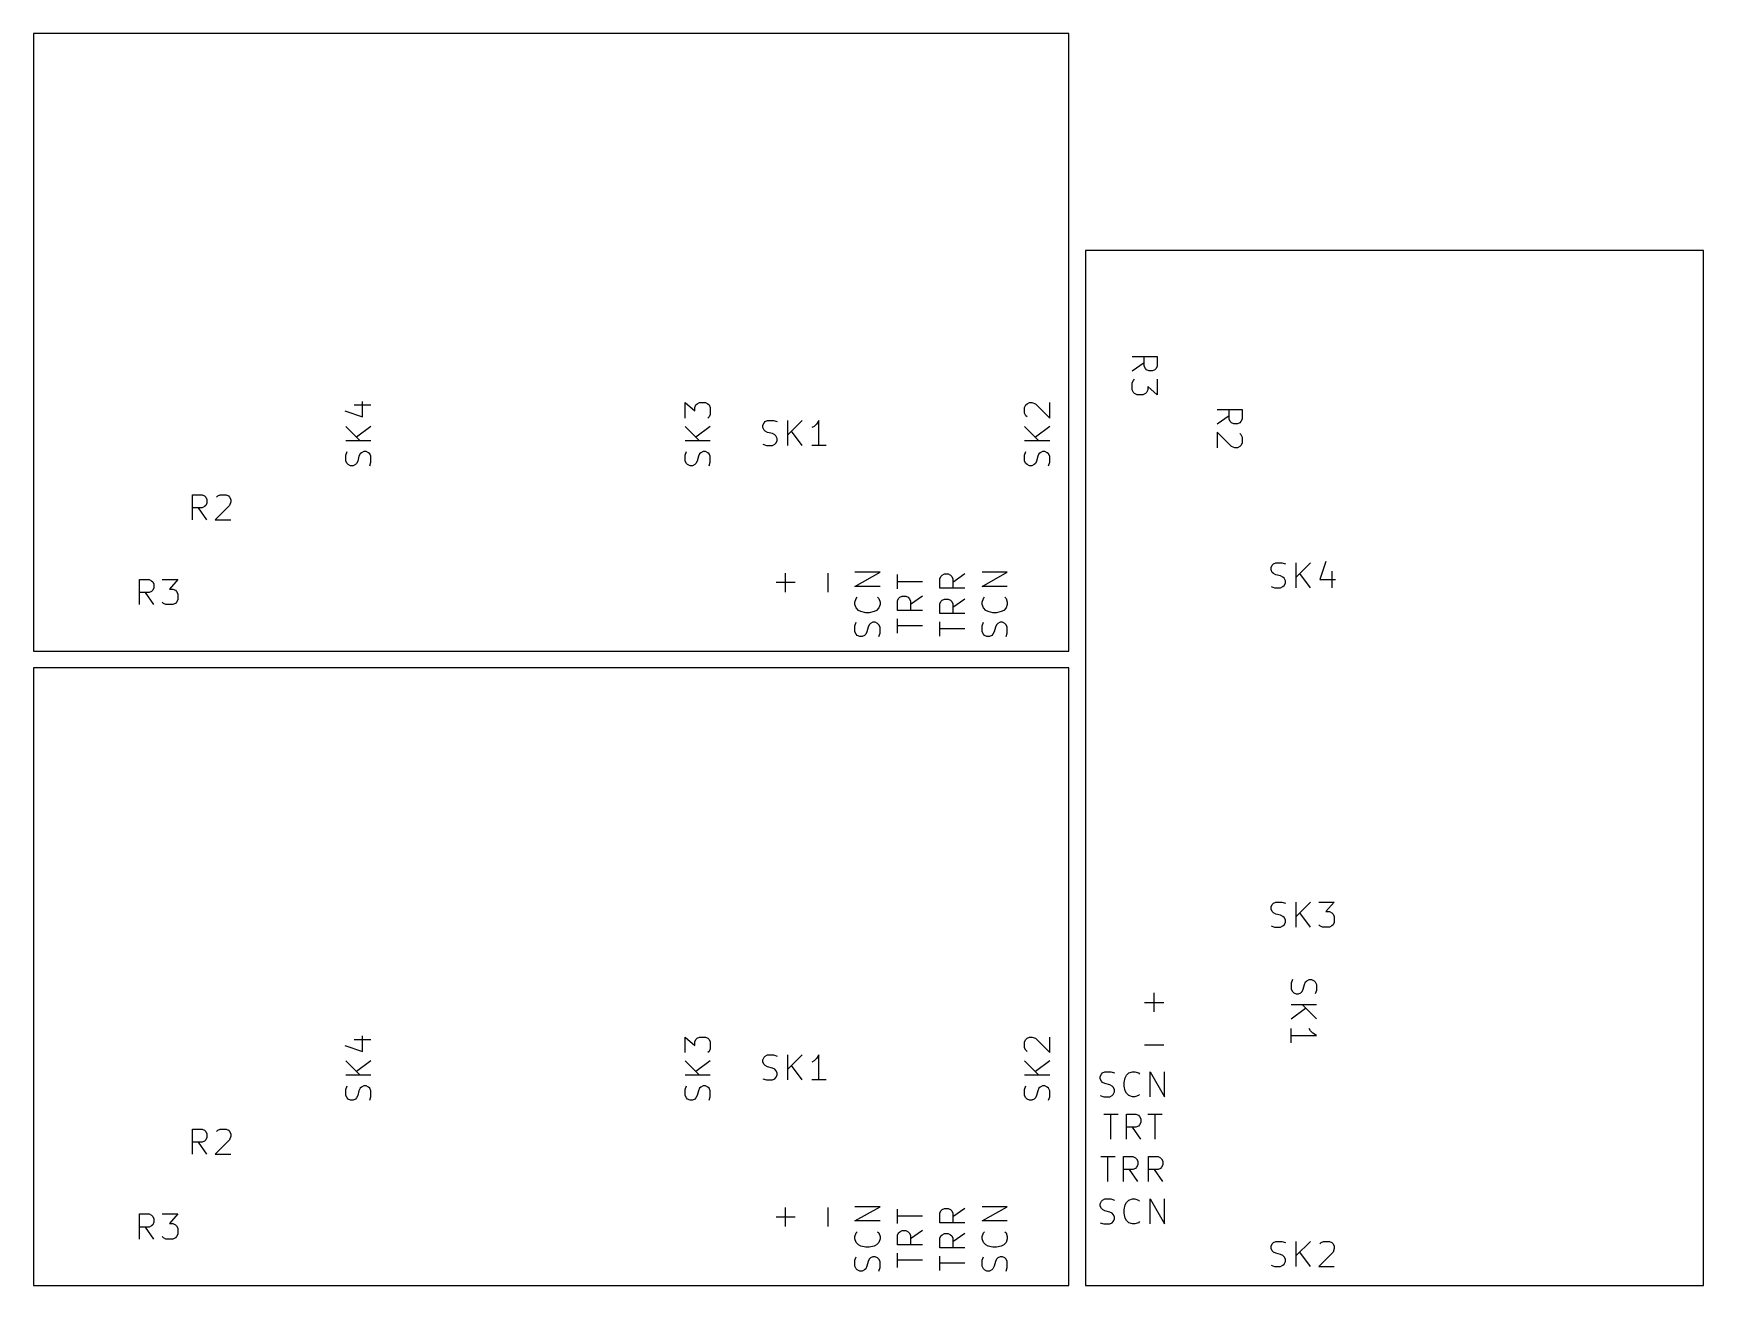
# Model space of a CAD drawing. Extents: x 0 to 100, y 0 to 151.
# Drawn here: x 0 to 100, y 0 to 75 of the extents above; entities that cross this region are included whole.
import ezdxf

# ---------------------------------------------------------------- set-up
doc = ezdxf.new("R2010")
doc.units = 0
doc.layers.add('BLACK', color=7, linetype='Continuous')

msp = doc.modelspace()

# ---------------------------------------------------------------- linework, layer by layer
at = {"layer": 'BLACK', "linetype": 'Continuous'}
for p, q in [((62, 75), (0, 75)), ((0, 75), (0, 38)), ((62, 38), (62, 75)), ((63, 62), (63, 0)), ((100, 62), (63, 62)), ((100, 0), (100, 62)), ((65.7914, 55.642), (67.2914, 55.642)), ((65.7914, 54.785), (66.5057, 55.285)), ((66.5057, 55.071), (66.5057, 55.642)), ((66.5771, 54.928), (66.5057, 55.071)), ((67.2914, 55.071), (67.22, 54.928)), ((67.2914, 55.642), (67.2914, 55.071)), ((65.7914, 54.071), (65.8629, 54.214)), ((65.7914, 53.642), (65.7914, 54.071)), ((65.8629, 54.214), (65.9343, 54.285)), ((66.6486, 54.856), (66.5771, 54.928)), ((66.7914, 54.785), (66.6486, 54.856)), ((67.0057, 54.785), (66.7914, 54.785)), ((67.1486, 54.856), (67.0057, 54.785)), ((67.22, 54.928), (67.1486, 54.856)), ((67.2914, 54.285), (67.2914, 53.356)), ((65.8629, 53.499), (65.7914, 53.642)), ((65.9343, 53.428), (65.8629, 53.499)), ((66.0771, 53.356), (65.9343, 53.428)), ((66.4343, 53.356), (66.0771, 53.356)), ((66.5771, 53.428), (66.4343, 53.356)), ((66.6486, 53.499), (66.5771, 53.428)), ((66.72, 53.642), (66.6486, 53.499)), ((67.2914, 53.356), (66.72, 53.856)), ((66.72, 53.856), (66.72, 53.642)), ((18.6371, 52.388), (19.7086, 52.031)), ((19.2086, 52.745), (20.2086, 52.745)), ((19.7086, 52.031), (19.7086, 52.959)), ((39.0286, 51.959), (39.0286, 52.888)), ((39.0286, 52.888), (39.6, 52.388)), ((39.6, 52.602), (39.6714, 52.745)), ((39.6, 52.388), (39.6, 52.602)), ((39.6714, 52.745), (39.7429, 52.816)), ((39.7429, 52.816), (39.8857, 52.888)), ((39.8857, 52.888), (40.2429, 52.888)), ((40.2429, 52.888), (40.3857, 52.816)), ((40.3857, 52.816), (40.4571, 52.745)), ((40.4571, 52.031), (40.3857, 51.959)), ((40.4571, 52.745), (40.5286, 52.602)), ((40.5286, 52.174), (40.4571, 52.031)), ((40.5286, 52.602), (40.5286, 52.174)), ((59.3486, 52.602), (59.42, 52.745)), ((59.3486, 52.245), (59.3486, 52.602)), ((59.42, 52.102), (59.3486, 52.245)), ((59.42, 52.745), (59.4914, 52.816)), ((59.4914, 52.031), (59.42, 52.102)), ((59.4914, 52.816), (59.6343, 52.888)), ((59.6343, 52.888), (59.7771, 52.888)), ((59.7771, 52.888), (59.9914, 52.816)), ((59.9914, 52.816), (60.8486, 51.959)), ((60.8486, 51.959), (60.8486, 52.888)), ((70.871, 52.467), (72.371, 52.467)), ((70.871, 51.61), (71.586, 52.11)), ((71.586, 51.896), (71.586, 52.467)), ((72.371, 52.467), (72.371, 51.896)), ((18.7086, 51.459), (19.5657, 50.602)), ((20.2086, 51.459), (19.3514, 50.816)), ((39.0286, 51.459), (39.8857, 50.602)), ((40.5286, 51.459), (39.6714, 50.816)), ((43.6721, 51.531), (43.7436, 51.674)), ((43.6721, 51.388), (43.6721, 51.531)), ((43.7436, 51.245), (43.6721, 51.388)), ((43.7436, 51.674), (43.815, 51.745)), ((43.815, 51.174), (43.7436, 51.245)), ((43.815, 51.745), (43.9579, 51.816)), ((43.9579, 51.102), (43.815, 51.174)), ((43.9579, 51.816), (44.315, 51.816)), ((44.2436, 51.031), (43.9579, 51.102)), ((44.3864, 50.959), (44.2436, 51.031)), ((44.315, 51.816), (44.5293, 51.745)), ((45.1721, 50.316), (45.1721, 51.816)), ((46.0293, 51.816), (45.1721, 50.959)), ((46.0293, 50.316), (45.3864, 51.174)), ((46.7436, 51.459), (46.6007, 51.388)), ((46.8864, 51.602), (46.7436, 51.459)), ((47.0293, 51.816), (46.8864, 51.602)), ((47.0293, 50.316), (47.0293, 51.816)), ((59.3486, 51.459), (60.2057, 50.602)), ((60.8486, 51.459), (59.9914, 50.816)), ((71.729, 50.253), (70.871, 51.11)), ((70.871, 51.11), (70.871, 50.181)), ((71.657, 51.753), (71.586, 51.896)), ((71.729, 51.681), (71.657, 51.753)), ((71.871, 51.61), (71.729, 51.681)), ((72.086, 51.61), (71.871, 51.61)), ((72.229, 51.681), (72.086, 51.61)), ((72.3, 51.753), (72.229, 51.681)), ((72.229, 51.039), (72.3, 50.967)), ((72.371, 51.896), (72.3, 51.753)), ((20.2086, 50.602), (18.7086, 50.602)), ((40.5286, 50.602), (39.0286, 50.602)), ((43.6721, 50.388), (43.8864, 50.316)), ((43.8864, 50.316), (44.2436, 50.316)), ((44.2436, 50.316), (44.3864, 50.388)), ((44.4579, 50.888), (44.3864, 50.959)), ((44.3864, 50.388), (44.4579, 50.459)), ((44.5293, 50.745), (44.4579, 50.888)), ((44.4579, 50.459), (44.5293, 50.602)), ((44.5293, 50.602), (44.5293, 50.745)), ((47.4579, 50.316), (46.6007, 50.316)), ((60.8486, 50.602), (59.3486, 50.602)), ((71.943, 50.181), (71.729, 50.253)), ((72.086, 50.181), (71.943, 50.181)), ((72.229, 50.253), (72.086, 50.181)), ((72.3, 50.324), (72.229, 50.253)), ((72.3, 50.967), (72.371, 50.824)), ((72.371, 50.467), (72.3, 50.324)), ((72.371, 50.824), (72.371, 50.467)), ((18.7086, 49.745), (18.78, 49.959)), ((18.7086, 49.388), (18.7086, 49.745)), ((18.78, 49.245), (18.7086, 49.388)), ((18.8514, 49.174), (18.78, 49.245)), ((18.9943, 49.102), (18.8514, 49.174)), ((19.1371, 49.102), (18.9943, 49.102)), ((19.28, 49.174), (19.1371, 49.102)), ((19.3514, 49.245), (19.28, 49.174)), ((19.4229, 49.388), (19.3514, 49.245)), ((19.4943, 49.674), (19.4229, 49.388)), ((19.5657, 49.816), (19.4943, 49.674)), ((19.6371, 49.888), (19.5657, 49.816)), ((19.78, 49.959), (19.6371, 49.888)), ((19.9229, 49.959), (19.78, 49.959)), ((20.0657, 49.888), (19.9229, 49.959)), ((20.1371, 49.816), (20.0657, 49.888)), ((20.2086, 49.674), (20.1371, 49.816)), ((20.1371, 49.102), (20.2086, 49.316)), ((20.2086, 49.316), (20.2086, 49.674)), ((39.0286, 49.745), (39.1, 49.959)), ((39.0286, 49.388), (39.0286, 49.745)), ((39.1, 49.245), (39.0286, 49.388)), ((39.1714, 49.174), (39.1, 49.245)), ((39.3143, 49.102), (39.1714, 49.174)), ((39.4571, 49.102), (39.3143, 49.102)), ((39.6, 49.174), (39.4571, 49.102)), ((39.6714, 49.245), (39.6, 49.174)), ((39.7429, 49.388), (39.6714, 49.245)), ((39.8143, 49.674), (39.7429, 49.388)), ((39.8857, 49.816), (39.8143, 49.674)), ((39.9571, 49.888), (39.8857, 49.816)), ((40.1, 49.959), (39.9571, 49.888)), ((40.2429, 49.959), (40.1, 49.959)), ((40.3857, 49.888), (40.2429, 49.959)), ((40.4571, 49.816), (40.3857, 49.888)), ((40.5286, 49.674), (40.4571, 49.816)), ((40.4571, 49.102), (40.5286, 49.316)), ((40.5286, 49.316), (40.5286, 49.674)), ((59.3486, 49.745), (59.42, 49.959)), ((59.3486, 49.388), (59.3486, 49.745)), ((59.42, 49.245), (59.3486, 49.388)), ((59.4914, 49.174), (59.42, 49.245)), ((59.6343, 49.102), (59.4914, 49.174)), ((59.7771, 49.102), (59.6343, 49.102)), ((59.92, 49.174), (59.7771, 49.102)), ((59.9914, 49.245), (59.92, 49.174)), ((60.0629, 49.388), (59.9914, 49.245)), ((60.1343, 49.674), (60.0629, 49.388)), ((60.2057, 49.816), (60.1343, 49.674)), ((60.2771, 49.888), (60.2057, 49.816)), ((60.42, 49.959), (60.2771, 49.888)), ((60.5629, 49.959), (60.42, 49.959)), ((60.7057, 49.888), (60.5629, 49.959)), ((60.7771, 49.816), (60.7057, 49.888)), ((60.8486, 49.674), (60.7771, 49.816)), ((60.7771, 49.102), (60.8486, 49.316)), ((60.8486, 49.316), (60.8486, 49.674)), ((9.5329, 45.871), (9.5329, 47.371)), ((9.5329, 47.371), (10.1043, 47.371)), ((10.1043, 47.371), (10.2471, 47.3)), ((10.2471, 47.3), (10.3186, 47.229)), ((10.3186, 47.229), (10.39, 47.086)), ((10.39, 47.086), (10.39, 46.871)), ((10.9614, 47.229), (11.0329, 47.3)), ((11.0329, 47.3), (11.1757, 47.371)), ((11.1757, 47.371), (11.5329, 47.371)), ((11.5329, 47.371), (11.6757, 47.3)), ((11.6757, 47.3), (11.7471, 47.229)), ((11.7471, 47.229), (11.8186, 47.086)), ((11.8186, 47.086), (11.8186, 46.943)), ((10.1043, 46.586), (9.5329, 46.586)), ((10.39, 45.871), (9.89, 46.586)), ((10.2471, 46.657), (10.1043, 46.586)), ((10.3186, 46.729), (10.2471, 46.657)), ((10.39, 46.871), (10.3186, 46.729)), ((11.7471, 46.729), (10.89, 45.871)), ((11.8186, 46.943), (11.7471, 46.729)), ((10.89, 45.871), (11.8186, 45.871)), ((74.102, 43.006), (74.174, 43.149)), ((74.102, 42.863), (74.102, 43.006)), ((74.174, 43.149), (74.245, 43.22)), ((74.245, 43.22), (74.388, 43.291)), ((74.388, 43.291), (74.745, 43.291)), ((74.745, 43.291), (74.959, 43.22)), ((75.602, 41.791), (75.602, 43.291)), ((76.459, 43.291), (75.602, 42.434)), ((77.388, 43.363), (77.031, 42.291)), ((6.3579, 40.791), (6.3579, 42.291)), ((6.3579, 42.291), (6.9293, 42.291)), ((6.9293, 42.291), (7.0721, 42.22)), ((7.0721, 42.22), (7.1436, 42.149)), ((7.1436, 42.149), (7.215, 42.006)), ((7.215, 42.006), (7.215, 41.791)), ((7.715, 42.291), (8.6436, 42.291)), ((8.6436, 42.291), (8.1436, 41.72)), ((45.6086, 42.105), (44.4657, 42.105)), ((45.0371, 41.534), (45.0371, 42.676)), ((47.5771, 41.534), (47.5771, 42.676)), ((49.1886, 41.871), (50.6886, 42.728)), ((50.6886, 42.728), (49.1886, 42.728)), ((51.7286, 41.728), (51.7286, 42.585)), ((53.2286, 42.156), (51.7286, 42.156)), ((54.2686, 42.335), (54.34, 42.478)), ((54.2686, 41.764), (54.2686, 42.335)), ((54.34, 42.478), (54.4114, 42.549)), ((54.4114, 42.549), (54.5543, 42.621)), ((54.5543, 42.621), (54.7686, 42.621)), ((54.7686, 42.621), (54.9114, 42.549)), ((54.9114, 42.549), (54.9829, 42.478)), ((54.9829, 42.478), (55.0543, 42.335)), ((55.7686, 42.621), (55.0543, 42.121)), ((55.0543, 42.335), (55.0543, 41.764)), ((56.8086, 41.871), (58.3086, 42.728)), ((58.3086, 42.728), (56.8086, 42.728)), ((74.174, 42.72), (74.102, 42.863)), ((74.245, 42.649), (74.174, 42.72)), ((74.388, 42.577), (74.245, 42.649)), ((74.674, 42.506), (74.388, 42.577)), ((74.816, 42.434), (74.674, 42.506)), ((74.888, 42.363), (74.816, 42.434)), ((74.959, 42.22), (74.888, 42.363)), ((74.888, 41.934), (74.959, 42.077)), ((74.959, 42.077), (74.959, 42.22)), ((76.459, 41.791), (75.816, 42.649)), ((77.031, 42.291), (77.959, 42.291)), ((77.745, 42.791), (77.745, 41.791)), ((6.9293, 41.506), (6.3579, 41.506)), ((7.215, 40.791), (6.715, 41.506)), ((7.0721, 41.577), (6.9293, 41.506)), ((7.1436, 41.649), (7.0721, 41.577)), ((7.215, 41.791), (7.1436, 41.649)), ((8.1436, 41.72), (8.3579, 41.72)), ((8.3579, 41.72), (8.5007, 41.649)), ((8.5007, 41.649), (8.5721, 41.577)), ((8.5721, 41.577), (8.6436, 41.434)), ((8.6436, 41.077), (8.5721, 40.934)), ((8.6436, 41.434), (8.6436, 41.077)), ((50.6886, 41.871), (49.1886, 41.871)), ((49.1886, 40.942), (49.26, 41.156)), ((49.26, 41.156), (49.3314, 41.228)), ((50.5457, 41.228), (50.6171, 41.156)), ((50.6171, 41.156), (50.6886, 40.942)), ((51.7286, 41.014), (51.8, 41.156)), ((51.7286, 40.442), (51.7286, 41.014)), ((51.8, 41.156), (51.8714, 41.228)), ((51.8714, 41.228), (52.0143, 41.299)), ((52.0143, 41.299), (52.2286, 41.299)), ((52.2286, 41.299), (52.3714, 41.228)), ((52.3714, 41.228), (52.4429, 41.156)), ((52.4429, 41.156), (52.5143, 41.014)), ((53.2286, 41.299), (52.5143, 40.799)), ((52.5143, 41.014), (52.5143, 40.442)), ((55.7686, 41.764), (54.2686, 41.764)), ((54.34, 40.978), (54.4114, 41.049)), ((54.4114, 41.049), (54.5543, 41.121)), ((54.5543, 41.121), (54.7686, 41.121)), ((54.7686, 41.121), (54.9114, 41.049)), ((54.9114, 41.049), (54.9829, 40.978)), ((55.7686, 41.121), (55.0543, 40.621)), ((58.3086, 41.871), (56.8086, 41.871)), ((56.8086, 40.942), (56.88, 41.156)), ((56.88, 41.156), (56.9514, 41.228)), ((58.1657, 41.228), (58.2371, 41.156)), ((58.2371, 41.156), (58.3086, 40.942)), ((74.102, 41.863), (74.316, 41.791)), ((74.316, 41.791), (74.674, 41.791)), ((74.674, 41.791), (74.816, 41.863)), ((74.816, 41.863), (74.888, 41.934)), ((7.7864, 40.863), (7.715, 40.934)), ((7.9293, 40.791), (7.7864, 40.863)), ((8.3579, 40.791), (7.9293, 40.791)), ((8.5007, 40.863), (8.3579, 40.791)), ((8.5721, 40.934), (8.5007, 40.863)), ((49.1886, 40.799), (49.1886, 40.942)), ((49.26, 40.585), (49.1886, 40.799)), ((49.4029, 40.442), (49.26, 40.585)), ((49.5457, 40.371), (49.4029, 40.442)), ((49.8314, 40.299), (49.5457, 40.371)), ((50.0457, 40.299), (49.8314, 40.299)), ((50.3314, 40.371), (50.0457, 40.299)), ((50.4743, 40.442), (50.3314, 40.371)), ((50.6171, 40.585), (50.4743, 40.442)), ((50.6886, 40.799), (50.6171, 40.585)), ((50.6886, 40.942), (50.6886, 40.799)), ((53.2286, 40.442), (51.7286, 40.442)), ((54.2686, 40.835), (54.34, 40.978)), ((54.2686, 40.264), (54.2686, 40.835)), ((55.7686, 40.264), (54.2686, 40.264)), ((54.9829, 40.978), (55.0543, 40.835)), ((55.0543, 40.835), (55.0543, 40.264)), ((56.8086, 40.799), (56.8086, 40.942)), ((56.88, 40.585), (56.8086, 40.799)), ((57.0229, 40.442), (56.88, 40.585)), ((57.1657, 40.371), (57.0229, 40.442)), ((57.4514, 40.299), (57.1657, 40.371)), ((57.6657, 40.299), (57.4514, 40.299)), ((57.9514, 40.371), (57.6657, 40.299)), ((58.0943, 40.442), (57.9514, 40.371)), ((58.2371, 40.585), (58.0943, 40.442)), ((58.3086, 40.799), (58.2371, 40.585)), ((58.3086, 40.942), (58.3086, 40.799)), ((49.1886, 39.514), (49.26, 39.728)), ((49.1886, 39.156), (49.1886, 39.514)), ((49.26, 39.014), (49.1886, 39.156)), ((49.3314, 38.942), (49.26, 39.014)), ((49.8314, 39.014), (49.76, 38.942)), ((49.9029, 39.156), (49.8314, 39.014)), ((49.9743, 39.442), (49.9029, 39.156)), ((50.0457, 39.585), (49.9743, 39.442)), ((50.1171, 39.656), (50.0457, 39.585)), ((50.26, 39.728), (50.1171, 39.656)), ((50.4029, 39.728), (50.26, 39.728)), ((50.5457, 39.656), (50.4029, 39.728)), ((50.6171, 39.585), (50.5457, 39.656)), ((50.6886, 39.442), (50.6171, 39.585)), ((50.6171, 38.871), (50.6886, 39.085)), ((50.6886, 39.085), (50.6886, 39.442)), ((51.7286, 39.085), (51.7286, 39.942)), ((53.2286, 39.514), (51.7286, 39.514)), ((54.2686, 38.906), (54.2686, 39.764)), ((55.7686, 39.335), (54.2686, 39.335)), ((56.8086, 39.514), (56.88, 39.728)), ((56.8086, 39.156), (56.8086, 39.514)), ((56.88, 39.014), (56.8086, 39.156)), ((56.9514, 38.942), (56.88, 39.014)), ((57.4514, 39.014), (57.38, 38.942)), ((57.5229, 39.156), (57.4514, 39.014)), ((57.5943, 39.442), (57.5229, 39.156)), ((57.6657, 39.585), (57.5943, 39.442)), ((57.7371, 39.656), (57.6657, 39.585)), ((57.88, 39.728), (57.7371, 39.656)), ((58.0229, 39.728), (57.88, 39.728)), ((58.1657, 39.656), (58.0229, 39.728)), ((58.2371, 39.585), (58.1657, 39.656)), ((58.3086, 39.442), (58.2371, 39.585)), ((58.2371, 38.871), (58.3086, 39.085)), ((58.3086, 39.085), (58.3086, 39.442)), ((0, 38), (62, 38)), ((49.4743, 38.871), (49.3314, 38.942)), ((49.6171, 38.871), (49.4743, 38.871)), ((49.76, 38.942), (49.6171, 38.871)), ((57.0943, 38.871), (56.9514, 38.942)), ((57.2371, 38.871), (57.0943, 38.871)), ((57.38, 38.942), (57.2371, 38.871)), ((0, 37), (0, 0)), ((62, 37), (0, 37)), ((62, 0), (62, 37)), ((74.102, 22.686), (74.174, 22.829)), ((74.102, 22.543), (74.102, 22.686)), ((74.174, 22.4), (74.102, 22.543)), ((74.174, 22.829), (74.245, 22.9)), ((74.245, 22.329), (74.174, 22.4)), ((74.245, 22.9), (74.388, 22.971)), ((74.388, 22.257), (74.245, 22.329)), ((74.388, 22.971), (74.745, 22.971)), ((74.674, 22.186), (74.388, 22.257)), ((74.816, 22.114), (74.674, 22.186)), ((74.745, 22.971), (74.959, 22.9)), ((74.888, 22.043), (74.816, 22.114)), ((74.959, 21.9), (74.888, 22.043)), ((75.602, 21.471), (75.602, 22.971)), ((76.459, 22.971), (75.602, 22.114)), ((76.459, 21.471), (75.816, 22.329)), ((76.959, 22.971), (77.888, 22.971)), ((77.888, 22.971), (77.388, 22.4)), ((77.388, 22.4), (77.602, 22.4)), ((77.602, 22.4), (77.745, 22.329)), ((77.745, 22.329), (77.816, 22.257)), ((77.816, 22.257), (77.888, 22.114)), ((77.888, 22.114), (77.888, 21.757)), ((74.102, 21.543), (74.316, 21.471)), ((74.316, 21.471), (74.674, 21.471)), ((74.674, 21.471), (74.816, 21.543)), ((74.816, 21.543), (74.888, 21.614)), ((74.888, 21.614), (74.959, 21.757)), ((74.959, 21.757), (74.959, 21.9)), ((77.031, 21.543), (76.959, 21.614)), ((77.174, 21.471), (77.031, 21.543)), ((77.602, 21.471), (77.174, 21.471)), ((77.745, 21.543), (77.602, 21.471)), ((77.816, 21.614), (77.745, 21.543)), ((77.888, 21.757), (77.816, 21.614)), ((75.388, 18.328), (75.316, 18.114)), ((75.316, 18.114), (75.316, 17.756)), ((76.031, 17.756), (76.102, 18.042)), ((76.102, 18.042), (76.174, 18.185)), ((76.174, 18.185), (76.245, 18.256)), ((76.245, 18.256), (76.388, 18.328)), ((76.388, 18.328), (76.531, 18.328)), ((76.531, 18.328), (76.674, 18.256)), ((76.674, 18.256), (76.745, 18.185)), ((76.745, 18.185), (76.816, 18.042)), ((76.816, 18.042), (76.816, 17.685)), ((67.105, 16.391), (67.105, 17.534)), ((75.316, 17.756), (75.388, 17.614)), ((75.388, 17.614), (75.459, 17.542)), ((75.459, 17.542), (75.602, 17.471)), ((75.602, 17.471), (75.745, 17.471)), ((75.745, 17.471), (75.888, 17.542)), ((75.888, 17.542), (75.959, 17.614)), ((75.959, 17.614), (76.031, 17.756)), ((76.816, 17.685), (76.745, 17.471)), ((66.5336, 16.963), (67.6764, 16.963)), ((75.316, 16.828), (76.816, 16.828)), ((75.316, 15.971), (76.174, 16.614)), ((76.816, 15.971), (75.959, 16.828)), ((75.316, 14.542), (75.316, 15.399)), ((76.459, 15.256), (76.388, 15.399)), ((76.602, 15.114), (76.459, 15.256)), ((76.816, 14.971), (76.602, 15.114)), ((18.6371, 14.388), (19.7086, 14.031)), ((19.2086, 14.745), (20.2086, 14.745)), ((19.7086, 14.031), (19.7086, 14.959)), ((39.0286, 13.959), (39.0286, 14.888)), ((39.0286, 14.888), (39.6, 14.388)), ((39.6, 14.602), (39.6714, 14.745)), ((39.6, 14.388), (39.6, 14.602)), ((39.6714, 14.745), (39.7429, 14.816)), ((39.7429, 14.816), (39.8857, 14.888)), ((39.8857, 14.888), (40.2429, 14.888)), ((40.2429, 14.888), (40.3857, 14.816)), ((40.3857, 14.816), (40.4571, 14.745)), ((40.4571, 14.031), (40.3857, 13.959)), ((40.4571, 14.745), (40.5286, 14.602)), ((40.5286, 14.174), (40.4571, 14.031)), ((40.5286, 14.602), (40.5286, 14.174)), ((59.3486, 14.602), (59.42, 14.745)), ((59.3486, 14.245), (59.3486, 14.602)), ((59.42, 14.102), (59.3486, 14.245)), ((59.42, 14.745), (59.4914, 14.816)), ((59.4914, 14.031), (59.42, 14.102)), ((59.4914, 14.816), (59.6343, 14.888)), ((59.6343, 14.888), (59.7771, 14.888)), ((59.7771, 14.888), (59.9914, 14.816)), ((59.9914, 14.816), (60.8486, 13.959)), ((60.8486, 13.959), (60.8486, 14.888)), ((66.5336, 14.423), (67.6764, 14.423)), ((75.316, 14.971), (76.816, 14.971)), ((18.7086, 13.459), (19.5657, 12.602)), ((20.2086, 13.459), (19.3514, 12.816)), ((39.0286, 13.459), (39.8857, 12.602)), ((40.5286, 13.459), (39.6714, 12.816)), ((43.6721, 13.531), (43.7436, 13.674)), ((43.6721, 13.388), (43.6721, 13.531)), ((43.7436, 13.245), (43.6721, 13.388)), ((43.7436, 13.674), (43.815, 13.745)), ((43.815, 13.174), (43.7436, 13.245)), ((43.815, 13.745), (43.9579, 13.816)), ((43.9579, 13.102), (43.815, 13.174)), ((43.9579, 13.816), (44.315, 13.816)), ((44.2436, 13.031), (43.9579, 13.102)), ((44.3864, 12.959), (44.2436, 13.031)), ((44.315, 13.816), (44.5293, 13.745)), ((45.1721, 12.316), (45.1721, 13.816)), ((46.0293, 13.816), (45.1721, 12.959)), ((46.0293, 12.316), (45.3864, 13.174)), ((46.7436, 13.459), (46.6007, 13.388)), ((46.8864, 13.602), (46.7436, 13.459)), ((47.0293, 13.816), (46.8864, 13.602)), ((47.0293, 12.316), (47.0293, 13.816)), ((59.3486, 13.459), (60.2057, 12.602)), ((60.8486, 13.459), (59.9914, 12.816)), ((20.2086, 12.602), (18.7086, 12.602)), ((40.5286, 12.602), (39.0286, 12.602)), ((43.6721, 12.388), (43.8864, 12.316)), ((43.8864, 12.316), (44.2436, 12.316)), ((44.2436, 12.316), (44.3864, 12.388)), ((44.4579, 12.888), (44.3864, 12.959)), ((44.3864, 12.388), (44.4579, 12.459)), ((44.5293, 12.745), (44.4579, 12.888)), ((44.4579, 12.459), (44.5293, 12.602)), ((44.5293, 12.602), (44.5293, 12.745)), ((47.4579, 12.316), (46.6007, 12.316)), ((60.8486, 12.602), (59.3486, 12.602)), ((63.8707, 12.526), (63.9421, 12.669)), ((63.8707, 12.383), (63.8707, 12.526)), ((63.9421, 12.24), (63.8707, 12.383)), ((63.9421, 12.669), (64.0136, 12.74)), ((64.0136, 12.169), (63.9421, 12.24)), ((64.0136, 12.74), (64.1564, 12.811)), ((64.1564, 12.097), (64.0136, 12.169)), ((64.1564, 12.811), (64.5136, 12.811)), ((64.4421, 12.026), (64.1564, 12.097)), ((64.585, 11.954), (64.4421, 12.026)), ((64.5136, 12.811), (64.7279, 12.74)), ((65.2993, 12.169), (65.3707, 12.454)), ((65.2993, 11.954), (65.2993, 12.169)), ((65.3707, 12.454), (65.4421, 12.597)), ((65.4421, 12.597), (65.585, 12.74)), ((65.585, 12.74), (65.7993, 12.811)), ((65.7993, 12.811), (65.9421, 12.811)), ((65.9421, 12.811), (66.1564, 12.74)), ((66.1564, 12.74), (66.2279, 12.669)), ((66.8707, 11.311), (66.8707, 12.811)), ((66.8707, 12.811), (67.7279, 11.311)), ((67.7279, 11.311), (67.7279, 12.811)), ((18.7086, 11.745), (18.78, 11.959)), ((18.7086, 11.388), (18.7086, 11.745)), ((18.78, 11.245), (18.7086, 11.388)), ((18.8514, 11.174), (18.78, 11.245)), ((18.9943, 11.102), (18.8514, 11.174)), ((19.1371, 11.102), (18.9943, 11.102)), ((19.28, 11.174), (19.1371, 11.102)), ((19.3514, 11.245), (19.28, 11.174)), ((19.4229, 11.388), (19.3514, 11.245)), ((19.4943, 11.674), (19.4229, 11.388)), ((19.5657, 11.816), (19.4943, 11.674)), ((19.6371, 11.888), (19.5657, 11.816)), ((19.78, 11.959), (19.6371, 11.888)), ((19.9229, 11.959), (19.78, 11.959)), ((20.0657, 11.888), (19.9229, 11.959)), ((20.1371, 11.816), (20.0657, 11.888)), ((20.2086, 11.674), (20.1371, 11.816)), ((20.1371, 11.102), (20.2086, 11.316)), ((20.2086, 11.316), (20.2086, 11.674)), ((39.0286, 11.745), (39.1, 11.959)), ((39.0286, 11.388), (39.0286, 11.745)), ((39.1, 11.245), (39.0286, 11.388)), ((39.1714, 11.174), (39.1, 11.245)), ((39.3143, 11.102), (39.1714, 11.174)), ((39.4571, 11.102), (39.3143, 11.102)), ((39.6, 11.174), (39.4571, 11.102)), ((39.6714, 11.245), (39.6, 11.174)), ((39.7429, 11.388), (39.6714, 11.245)), ((39.8143, 11.674), (39.7429, 11.388)), ((39.8857, 11.816), (39.8143, 11.674)), ((39.9571, 11.888), (39.8857, 11.816)), ((40.1, 11.959), (39.9571, 11.888)), ((40.2429, 11.959), (40.1, 11.959)), ((40.3857, 11.888), (40.2429, 11.959)), ((40.4571, 11.816), (40.3857, 11.888)), ((40.5286, 11.674), (40.4571, 11.816)), ((40.4571, 11.102), (40.5286, 11.316)), ((40.5286, 11.316), (40.5286, 11.674)), ((59.3486, 11.745), (59.42, 11.959)), ((59.3486, 11.388), (59.3486, 11.745)), ((59.42, 11.245), (59.3486, 11.388)), ((59.4914, 11.174), (59.42, 11.245)), ((59.6343, 11.102), (59.4914, 11.174)), ((59.7771, 11.102), (59.6343, 11.102)), ((59.92, 11.174), (59.7771, 11.102)), ((59.9914, 11.245), (59.92, 11.174)), ((60.0629, 11.388), (59.9914, 11.245)), ((60.1343, 11.674), (60.0629, 11.388)), ((60.2057, 11.816), (60.1343, 11.674)), ((60.2771, 11.888), (60.2057, 11.816)), ((60.42, 11.959), (60.2771, 11.888)), ((60.5629, 11.959), (60.42, 11.959)), ((60.7057, 11.888), (60.5629, 11.959)), ((60.7771, 11.816), (60.7057, 11.888)), ((60.8486, 11.674), (60.7771, 11.816)), ((60.7771, 11.102), (60.8486, 11.316)), ((60.8486, 11.316), (60.8486, 11.674)), ((63.8707, 11.383), (64.085, 11.311)), ((64.085, 11.311), (64.4421, 11.311)), ((64.4421, 11.311), (64.585, 11.383)), ((64.6564, 11.883), (64.585, 11.954)), ((64.585, 11.383), (64.6564, 11.454)), ((64.7279, 11.74), (64.6564, 11.883)), ((64.6564, 11.454), (64.7279, 11.597)), ((64.7279, 11.597), (64.7279, 11.74)), ((65.3707, 11.669), (65.2993, 11.954)), ((65.4421, 11.526), (65.3707, 11.669)), ((65.585, 11.383), (65.4421, 11.526)), ((65.7993, 11.311), (65.585, 11.383)), ((65.9421, 11.311), (65.7993, 11.311)), ((66.1564, 11.383), (65.9421, 11.311)), ((66.2279, 11.454), (66.1564, 11.383)), ((64.085, 10.271), (64.9421, 10.271)), ((64.5136, 8.771), (64.5136, 10.271)), ((65.4421, 8.771), (65.4421, 10.271)), ((65.4421, 10.271), (66.0136, 10.271)), ((66.0136, 10.271), (66.1564, 10.2)), ((66.1564, 10.2), (66.2279, 10.129)), ((66.2279, 10.129), (66.2993, 9.986)), ((66.7279, 10.271), (67.585, 10.271)), ((67.1564, 8.771), (67.1564, 10.271)), ((9.5329, 7.871), (9.5329, 9.371)), ((9.5329, 9.371), (10.1043, 9.371)), ((10.1043, 9.371), (10.2471, 9.3)), ((10.2471, 9.3), (10.3186, 9.229)), ((10.3186, 9.229), (10.39, 9.086)), ((10.39, 9.086), (10.39, 8.871)), ((10.9614, 9.229), (11.0329, 9.3)), ((11.0329, 9.3), (11.1757, 9.371)), ((11.1757, 9.371), (11.5329, 9.371)), ((11.5329, 9.371), (11.6757, 9.3)), ((11.6757, 9.3), (11.7471, 9.229)), ((11.7471, 9.229), (11.8186, 9.086)), ((11.8186, 9.086), (11.8186, 8.943)), ((66.0136, 9.486), (65.4421, 9.486)), ((66.2993, 8.771), (65.7993, 9.486)), ((66.1564, 9.557), (66.0136, 9.486)), ((66.2279, 9.629), (66.1564, 9.557)), ((66.2993, 9.771), (66.2279, 9.629)), ((66.2993, 9.986), (66.2993, 9.771)), ((10.1043, 8.586), (9.5329, 8.586)), ((10.39, 7.871), (9.89, 8.586)), ((10.2471, 8.657), (10.1043, 8.586)), ((10.3186, 8.729), (10.2471, 8.657)), ((10.39, 8.871), (10.3186, 8.729)), ((11.7471, 8.729), (10.89, 7.871)), ((11.8186, 8.943), (11.7471, 8.729)), ((10.89, 7.871), (11.8186, 7.871)), ((63.9064, 7.731), (64.7636, 7.731)), ((64.335, 6.231), (64.335, 7.731)), ((65.2636, 6.231), (65.2636, 7.731)), ((65.2636, 7.731), (65.835, 7.731)), ((65.835, 7.731), (65.9779, 7.66)), ((65.9779, 7.017), (65.835, 6.946)), ((65.9779, 7.66), (66.0493, 7.589)), ((66.0493, 7.089), (65.9779, 7.017)), ((66.0493, 7.589), (66.1207, 7.446)), ((66.1207, 7.231), (66.0493, 7.089)), ((66.1207, 7.446), (66.1207, 7.231)), ((66.7636, 6.231), (66.7636, 7.731)), ((66.7636, 7.731), (67.335, 7.731)), ((67.335, 7.731), (67.4779, 7.66)), ((67.4779, 7.017), (67.335, 6.946)), ((67.4779, 7.66), (67.5493, 7.589)), ((67.5493, 7.089), (67.4779, 7.017)), ((67.5493, 7.589), (67.6207, 7.446)), ((67.6207, 7.231), (67.5493, 7.089)), ((67.6207, 7.446), (67.6207, 7.231)), ((65.835, 6.946), (65.2636, 6.946)), ((66.1207, 6.231), (65.6207, 6.946)), ((67.335, 6.946), (66.7636, 6.946)), ((67.6207, 6.231), (67.1207, 6.946)), ((63.8707, 4.906), (63.9421, 5.049)), ((63.9421, 5.049), (64.0136, 5.12)), ((64.0136, 5.12), (64.1564, 5.191)), ((64.1564, 5.191), (64.5136, 5.191)), ((64.5136, 5.191), (64.7279, 5.12)), ((65.4421, 4.977), (65.585, 5.12)), ((65.585, 5.12), (65.7993, 5.191)), ((65.7993, 5.191), (65.9421, 5.191)), ((65.9421, 5.191), (66.1564, 5.12)), ((66.1564, 5.12), (66.2279, 5.049)), ((66.8707, 3.691), (66.8707, 5.191)), ((66.8707, 5.191), (67.7279, 3.691)), ((67.7279, 3.691), (67.7279, 5.191)), ((6.3579, 2.791), (6.3579, 4.291)), ((6.3579, 4.291), (6.9293, 4.291)), ((6.9293, 4.291), (7.0721, 4.22)), ((7.0721, 4.22), (7.1436, 4.149)), ((7.1436, 4.149), (7.215, 4.006)), ((7.215, 4.006), (7.215, 3.791)), ((7.715, 4.291), (8.6436, 4.291)), ((8.6436, 4.291), (8.1436, 3.72)), ((45.6086, 4.105), (44.4657, 4.105)), ((45.0371, 3.534), (45.0371, 4.676)), ((47.5771, 3.534), (47.5771, 4.676)), ((49.1886, 3.871), (50.6886, 4.728)), ((50.6886, 4.728), (49.1886, 4.728)), ((51.7286, 3.728), (51.7286, 4.585)), ((53.2286, 4.156), (51.7286, 4.156)), ((54.2686, 4.335), (54.34, 4.478)), ((54.2686, 3.764), (54.2686, 4.335)), ((54.34, 4.478), (54.4114, 4.549)), ((54.4114, 4.549), (54.5543, 4.621)), ((54.5543, 4.621), (54.7686, 4.621)), ((54.7686, 4.621), (54.9114, 4.549)), ((54.9114, 4.549), (54.9829, 4.478)), ((54.9829, 4.478), (55.0543, 4.335)), ((55.7686, 4.621), (55.0543, 4.121)), ((55.0543, 4.335), (55.0543, 3.764)), ((56.8086, 3.871), (58.3086, 4.728)), ((58.3086, 4.728), (56.8086, 4.728)), ((63.8707, 4.763), (63.8707, 4.906)), ((63.9421, 4.62), (63.8707, 4.763)), ((64.0136, 4.549), (63.9421, 4.62)), ((64.1564, 4.477), (64.0136, 4.549)), ((64.4421, 4.406), (64.1564, 4.477)), ((64.585, 4.334), (64.4421, 4.406)), ((64.6564, 4.263), (64.585, 4.334)), ((64.7279, 4.12), (64.6564, 4.263)), ((64.7279, 3.977), (64.7279, 4.12)), ((65.2993, 4.549), (65.3707, 4.834)), ((65.2993, 4.334), (65.2993, 4.549)), ((65.3707, 4.049), (65.2993, 4.334)), ((65.3707, 4.834), (65.4421, 4.977)), ((65.4421, 3.906), (65.3707, 4.049)), ((6.9293, 3.506), (6.3579, 3.506)), ((7.215, 2.791), (6.715, 3.506)), ((7.0721, 3.577), (6.9293, 3.506)), ((7.1436, 3.649), (7.0721, 3.577)), ((7.215, 3.791), (7.1436, 3.649)), ((8.1436, 3.72), (8.3579, 3.72)), ((8.3579, 3.72), (8.5007, 3.649)), ((8.5007, 3.649), (8.5721, 3.577)), ((8.5721, 3.577), (8.6436, 3.434)), ((8.6436, 3.077), (8.5721, 2.934)), ((8.6436, 3.434), (8.6436, 3.077)), ((50.6886, 3.871), (49.1886, 3.871)), ((49.1886, 2.942), (49.26, 3.156)), ((49.26, 3.156), (49.3314, 3.228)), ((50.5457, 3.228), (50.6171, 3.156)), ((50.6171, 3.156), (50.6886, 2.942)), ((51.7286, 3.014), (51.8, 3.156)), ((51.7286, 2.442), (51.7286, 3.014)), ((51.8, 3.156), (51.8714, 3.228)), ((51.8714, 3.228), (52.0143, 3.299)), ((52.0143, 3.299), (52.2286, 3.299)), ((52.2286, 3.299), (52.3714, 3.228)), ((52.3714, 3.228), (52.4429, 3.156)), ((52.4429, 3.156), (52.5143, 3.014)), ((53.2286, 3.299), (52.5143, 2.799)), ((52.5143, 3.014), (52.5143, 2.442)), ((55.7686, 3.764), (54.2686, 3.764)), ((54.34, 2.978), (54.4114, 3.049)), ((54.4114, 3.049), (54.5543, 3.121)), ((54.5543, 3.121), (54.7686, 3.121)), ((54.7686, 3.121), (54.9114, 3.049)), ((54.9114, 3.049), (54.9829, 2.978)), ((55.7686, 3.121), (55.0543, 2.621)), ((58.3086, 3.871), (56.8086, 3.871)), ((56.8086, 2.942), (56.88, 3.156)), ((56.88, 3.156), (56.9514, 3.228)), ((58.1657, 3.228), (58.2371, 3.156)), ((58.2371, 3.156), (58.3086, 2.942)), ((63.8707, 3.763), (64.085, 3.691)), ((64.085, 3.691), (64.4421, 3.691)), ((64.4421, 3.691), (64.585, 3.763)), ((64.585, 3.763), (64.6564, 3.834)), ((64.6564, 3.834), (64.7279, 3.977)), ((65.585, 3.763), (65.4421, 3.906)), ((65.7993, 3.691), (65.585, 3.763)), ((65.9421, 3.691), (65.7993, 3.691)), ((66.1564, 3.763), (65.9421, 3.691)), ((66.2279, 3.834), (66.1564, 3.763)), ((7.7864, 2.863), (7.715, 2.934)), ((7.9293, 2.791), (7.7864, 2.863)), ((8.3579, 2.791), (7.9293, 2.791)), ((8.5007, 2.863), (8.3579, 2.791)), ((8.5721, 2.934), (8.5007, 2.863)), ((49.1886, 2.799), (49.1886, 2.942)), ((49.26, 2.585), (49.1886, 2.799)), ((49.4029, 2.442), (49.26, 2.585)), ((49.5457, 2.371), (49.4029, 2.442)), ((49.8314, 2.299), (49.5457, 2.371)), ((50.0457, 2.299), (49.8314, 2.299)), ((50.3314, 2.371), (50.0457, 2.299)), ((50.4743, 2.442), (50.3314, 2.371)), ((50.6171, 2.585), (50.4743, 2.442)), ((50.6886, 2.799), (50.6171, 2.585)), ((50.6886, 2.942), (50.6886, 2.799)), ((53.2286, 2.442), (51.7286, 2.442)), ((54.2686, 2.835), (54.34, 2.978)), ((54.2686, 2.264), (54.2686, 2.835)), ((55.7686, 2.264), (54.2686, 2.264)), ((54.9829, 2.978), (55.0543, 2.835)), ((55.0543, 2.835), (55.0543, 2.264)), ((56.8086, 2.799), (56.8086, 2.942)), ((56.88, 2.585), (56.8086, 2.799)), ((57.0229, 2.442), (56.88, 2.585)), ((57.1657, 2.371), (57.0229, 2.442)), ((57.4514, 2.299), (57.1657, 2.371)), ((57.6657, 2.299), (57.4514, 2.299)), ((57.9514, 2.371), (57.6657, 2.299)), ((58.0943, 2.442), (57.9514, 2.371)), ((58.2371, 2.585), (58.0943, 2.442)), ((58.3086, 2.799), (58.2371, 2.585)), ((58.3086, 2.942), (58.3086, 2.799)), ((74.102, 2.366), (74.174, 2.509)), ((74.102, 2.223), (74.102, 2.366)), ((74.174, 2.08), (74.102, 2.223)), ((74.174, 2.509), (74.245, 2.58)), ((74.245, 2.009), (74.174, 2.08)), ((74.245, 2.58), (74.388, 2.651)), ((74.388, 1.937), (74.245, 2.009)), ((74.388, 2.651), (74.745, 2.651)), ((74.745, 2.651), (74.959, 2.58)), ((75.602, 1.151), (75.602, 2.651)), ((76.459, 2.651), (75.602, 1.794)), ((76.459, 1.151), (75.816, 2.009)), ((77.816, 2.009), (76.959, 1.151)), ((77.031, 2.509), (77.102, 2.58)), ((77.102, 2.58), (77.245, 2.651)), ((77.245, 2.651), (77.602, 2.651)), ((77.602, 2.651), (77.745, 2.58)), ((77.745, 2.58), (77.816, 2.509)), ((77.816, 2.509), (77.888, 2.366)), ((77.888, 2.223), (77.816, 2.009)), ((77.888, 2.366), (77.888, 2.223)), ((49.1886, 1.514), (49.26, 1.728)), ((49.1886, 1.156), (49.1886, 1.514)), ((49.26, 1.014), (49.1886, 1.156)), ((49.3314, 0.942), (49.26, 1.014)), ((49.8314, 1.014), (49.76, 0.942)), ((49.9029, 1.156), (49.8314, 1.014)), ((49.9743, 1.442), (49.9029, 1.156)), ((50.0457, 1.585), (49.9743, 1.442)), ((50.1171, 1.656), (50.0457, 1.585)), ((50.26, 1.728), (50.1171, 1.656)), ((50.4029, 1.728), (50.26, 1.728)), ((50.5457, 1.656), (50.4029, 1.728)), ((50.6171, 1.585), (50.5457, 1.656)), ((50.6886, 1.442), (50.6171, 1.585)), ((50.6171, 0.871), (50.6886, 1.085)), ((50.6886, 1.085), (50.6886, 1.442)), ((51.7286, 1.085), (51.7286, 1.942)), ((53.2286, 1.514), (51.7286, 1.514)), ((54.2686, 0.906), (54.2686, 1.764)), ((55.7686, 1.335), (54.2686, 1.335)), ((56.8086, 1.514), (56.88, 1.728)), ((56.8086, 1.156), (56.8086, 1.514)), ((56.88, 1.014), (56.8086, 1.156)), ((56.9514, 0.942), (56.88, 1.014)), ((57.4514, 1.014), (57.38, 0.942)), ((57.5229, 1.156), (57.4514, 1.014)), ((57.5943, 1.442), (57.5229, 1.156)), ((57.6657, 1.585), (57.5943, 1.442)), ((57.7371, 1.656), (57.6657, 1.585)), ((57.88, 1.728), (57.7371, 1.656)), ((58.0229, 1.728), (57.88, 1.728)), ((58.1657, 1.656), (58.0229, 1.728)), ((58.2371, 1.585), (58.1657, 1.656)), ((58.3086, 1.442), (58.2371, 1.585)), ((58.2371, 0.871), (58.3086, 1.085)), ((58.3086, 1.085), (58.3086, 1.442)), ((74.102, 1.223), (74.316, 1.151)), ((74.316, 1.151), (74.674, 1.151)), ((74.674, 1.866), (74.388, 1.937)), ((74.816, 1.794), (74.674, 1.866)), ((74.674, 1.151), (74.816, 1.223)), ((74.888, 1.723), (74.816, 1.794)), ((74.816, 1.223), (74.888, 1.294)), ((74.959, 1.58), (74.888, 1.723)), ((74.888, 1.294), (74.959, 1.437)), ((74.959, 1.437), (74.959, 1.58)), ((76.959, 1.151), (77.888, 1.151)), ((0, 0), (62, 0)), ((49.4743, 0.871), (49.3314, 0.942)), ((49.6171, 0.871), (49.4743, 0.871)), ((49.76, 0.942), (49.6171, 0.871)), ((57.0943, 0.871), (56.9514, 0.942)), ((57.2371, 0.871), (57.0943, 0.871)), ((57.38, 0.942), (57.2371, 0.871)), ((63, 0), (100, 0))]:
    msp.add_line(p, q, dxfattribs=at)

doc.saveas('drawing.dxf')
